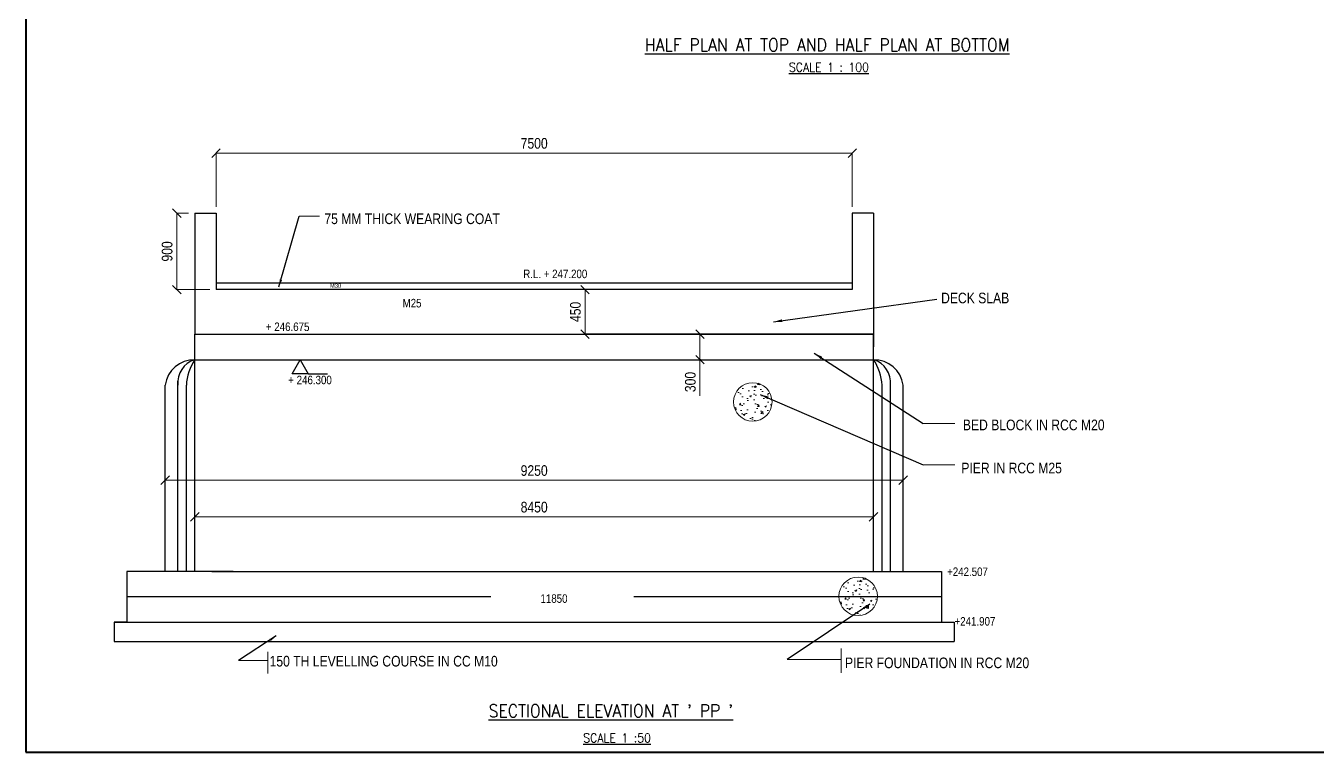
# Model space of a CAD drawing. Header units: millimetres. Extents: x 909709 to 971144, y -249798 to -204202.
# Drawn here: x 909709 to 940152, y -249798 to -232690 of the extents above; entities that cross this region are included whole.
import ezdxf
from ezdxf.enums import TextEntityAlignment as Align

# ---------------------------------------------------------------- set-up
doc = ezdxf.new("R2010")
doc.units = ezdxf.units.MM
doc.header["$LTSCALE"] = 300
doc.header["$MEASUREMENT"] = 0
for name, color, linetype, lineweight in [('DWG TEXT', 3, 'Continuous', 25), ('elevations', 7, 'Continuous', 25), ('MAIN', 7, 'Continuous', 25), ('text', 7, 'Continuous', 25)]:
    doc.layers.add(name, color=color, linetype=linetype, lineweight=lineweight)
doc.styles.add('ARIAL NARROW', font='ARIALN.TTF', dxfattribs={"height": 250})
doc.styles.add('ROMANT', font='romant')
doc.styles.get("Standard").update_dxf_attribs({"font": 'ARIALN.TTF', "height": 200})
doc.dimstyles.new('REIN FORCE 2', dxfattribs={"dimtxt": 250, "dimasz": 200, "dimexe": 1.25, "dimexo": 150, "dimgap": 100, "dimtad": 1, "dimdec": 1, "dimlfac": 0.5, "dimdsep": 46, "dimtxsty": 'ARIAL NARROW', "dimblk": 'OBLIQUE', "dimcen": 2.5, "dimdle": 1.25, "dimadec": 0, "dimazin": 0, "dimtfac": 1, "dimtdec": 1, "dimtmove": 0, "dimatfit": 3, "dimfxl": 1, "dimlwd": 15, "dimlwe": 13, "dimarcsym": 0})
doc.dimstyles.new('STANDARD$7', dxfattribs={"dimtxt": 2, "dimasz": 2, "dimexe": 1.25, "dimexo": 0.625, "dimtad": 1, "dimdec": 0, "dimlfac": 0.5, "dimdsep": 46, "dimtxsty": 'ARIAL NARROW', "dimcen": 2.5, "dimdle": 0.1, "dimse1": 1, "dimse2": 1, "dimadec": 0, "dimazin": 0, "dimtfac": 1, "dimtdec": 0, "dimtmove": 0, "dimatfit": 3, "dimfxl": 1, "dimtolj": 1, "dimtzin": 0, "dimarcsym": 0})

# ---------------------------------------------------------------- blocks, each defined once
blk = doc.blocks.new('_Oblique')
at = {"color": 0, "linetype": 'ByBlock', "lineweight": -2}
blk.add_line((-0.5, -0.5), (0.5, 0.5), dxfattribs=at)
blk = doc.blocks.new('*D7')
at = {"layer": 'Defpoints', "color": 0, "linetype": 'ByBlock', "transparency": 16777216}
for p in [(929693, -244255), (913693, -245070), (929693, -245070)]:
    blk.add_point(p, dxfattribs=at)
at = {"layer": 'MAIN', "color": 0, "linetype": 'Continuous', "lineweight": 15, "transparency": 16777216}
blk.add_line((913692, -244255), (929695, -244255), dxfattribs=at)
at = {"layer": 'MAIN', "color": 0, "linetype": 'ByBlock', "lineweight": 13, "transparency": 16777216}
for p, q in [((913693, -244920), (913693, -244254)), ((929693, -244920), (929693, -244254))]:
    blk.add_line(p, q, dxfattribs=at)
at = {"layer": 'MAIN', "color": 0, "linetype": 'ByBlock', "lineweight": 15, "transparency": 16777216, "xscale": 200, "yscale": 200, "zscale": 200, "rotation": 180}
blk.add_blockref('_Oblique', (913693, -244255), dxfattribs=at)
at = {"layer": 'MAIN', "color": 0, "linetype": 'ByBlock', "lineweight": 15, "transparency": 16777216, "xscale": 200, "yscale": 200, "zscale": 200}
blk.add_blockref('_Oblique', (929693, -244255), dxfattribs=at)
at = {"layer": 'MAIN', "color": 0, "linetype": 'ByBlock', "transparency": 16777216, "insert": (921693, -244028), "char_height": 250, "attachment_point": 5, "style": 'ARIAL NARROW'}
blk.add_mtext('8450', dxfattribs=at)
blk = doc.blocks.new('*D25')
at = {"layer": 'Defpoints', "color": 0, "linetype": 'ByBlock', "transparency": 16777216}
for p in [(925770, -239953), (925602, -240553), (925770, -240553)]:
    blk.add_point(p, dxfattribs=at)
at = {"layer": 'MAIN', "color": 0, "linetype": 'ByBlock', "lineweight": 13, "transparency": 16777216}
for p, q in [((925620, -239953), (925601, -239953)), ((925620, -240553), (925601, -240553))]:
    blk.add_line(p, q, dxfattribs=at)
at = {"layer": 'MAIN', "color": 0, "linetype": 'Continuous', "lineweight": 15, "transparency": 16777216}
for p, q in [((925602, -239952), (925602, -240553)), ((925602, -240553), (925602, -241406))]:
    blk.add_line(p, q, dxfattribs=at)
at = {"layer": 'MAIN', "color": 0, "linetype": 'ByBlock', "lineweight": 15, "transparency": 16777216, "xscale": 200, "yscale": 200, "zscale": 200}
for p, rotation in [((925602, -239953), 90), ((925602, -240553), 270)]:
    blk.add_blockref('_Oblique', p, dxfattribs=dict(at, rotation=rotation))
at = {"layer": 'MAIN', "color": 0, "linetype": 'ByBlock', "transparency": 16777216, "insert": (925375, -241079), "char_height": 250, "attachment_point": 5, "rotation": 90, "style": 'ARIAL NARROW'}
blk.add_mtext('300', dxfattribs=at)
blk = doc.blocks.new('*D26')
at = {"layer": 'Defpoints', "color": 0, "linetype": 'ByBlock', "transparency": 16777216}
for p in [(913693, -237103), (913269, -238903), (914193, -238903)]:
    blk.add_point(p, dxfattribs=at)
at = {"layer": 'MAIN', "color": 0, "linetype": 'ByBlock', "lineweight": 13, "transparency": 16777216}
for p, q in [((913543, -237103), (913268, -237103)), ((914043, -238903), (913268, -238903))]:
    blk.add_line(p, q, dxfattribs=at)
at = {"layer": 'MAIN', "color": 0, "linetype": 'Continuous', "lineweight": 15, "transparency": 16777216}
blk.add_line((913269, -237102), (913269, -238905), dxfattribs=at)
at = {"layer": 'MAIN', "color": 0, "linetype": 'ByBlock', "lineweight": 15, "transparency": 16777216, "xscale": 200, "yscale": 200, "zscale": 200}
for p, rotation in [((913269, -237103), 90), ((913269, -238903), 270)]:
    blk.add_blockref('_Oblique', p, dxfattribs=dict(at, rotation=rotation))
at = {"layer": 'MAIN', "color": 0, "linetype": 'ByBlock', "transparency": 16777216, "insert": (913041, -238003), "char_height": 250, "attachment_point": 5, "rotation": 90, "style": 'ARIAL NARROW'}
blk.add_mtext('900', dxfattribs=at)
blk = doc.blocks.new('*D27')
at = {"layer": 'Defpoints', "color": 0, "linetype": 'ByBlock', "transparency": 16777216}
for p in [(922893, -238903), (922893, -239953), (922893, -239953)]:
    blk.add_point(p, dxfattribs=at)
at = {"layer": 'MAIN', "color": 0, "linetype": 'ByBlock', "lineweight": 13, "transparency": 16777216}
for p, q in [((922743, -238903), (922892, -238903)), ((922743, -239953), (922892, -239953))]:
    blk.add_line(p, q, dxfattribs=at)
at = {"layer": 'MAIN', "color": 0, "linetype": 'Continuous', "lineweight": 15, "transparency": 16777216}
blk.add_line((922893, -238902), (922893, -239955), dxfattribs=at)
at = {"layer": 'MAIN', "color": 0, "linetype": 'ByBlock', "lineweight": 15, "transparency": 16777216, "xscale": 200, "yscale": 200, "zscale": 200}
for p, rotation in [((922893, -238903), 90), ((922893, -239953), 270)]:
    blk.add_blockref('_Oblique', p, dxfattribs=dict(at, rotation=rotation))
at = {"layer": 'MAIN', "color": 0, "linetype": 'ByBlock', "transparency": 16777216, "insert": (922666, -239428), "char_height": 250, "attachment_point": 5, "rotation": 90, "style": 'ARIAL NARROW'}
blk.add_mtext('450', dxfattribs=at)
blk = doc.blocks.new('*D28')
at = {"layer": 'Defpoints', "color": 0, "linetype": 'ByBlock', "transparency": 16777216}
for p in [(914193, -235687), (914193, -237103), (929193, -237103)]:
    blk.add_point(p, dxfattribs=at)
at = {"layer": 'MAIN', "color": 0, "linetype": 'Continuous', "lineweight": 15, "transparency": 16777216}
blk.add_line((929195, -235687), (914192, -235687), dxfattribs=at)
at = {"layer": 'MAIN', "color": 0, "linetype": 'ByBlock', "lineweight": 13, "transparency": 16777216}
for p, q in [((914193, -236953), (914193, -235686)), ((929193, -236953), (929193, -235686))]:
    blk.add_line(p, q, dxfattribs=at)
at = {"layer": 'MAIN', "color": 0, "linetype": 'ByBlock', "lineweight": 15, "transparency": 16777216, "xscale": 200, "yscale": 200, "zscale": 200, "rotation": 180}
blk.add_blockref('_Oblique', (914193, -235687), dxfattribs=at)
at = {"layer": 'MAIN', "color": 0, "linetype": 'ByBlock', "lineweight": 15, "transparency": 16777216, "xscale": 200, "yscale": 200, "zscale": 200}
blk.add_blockref('_Oblique', (929193, -235687), dxfattribs=at)
at = {"layer": 'MAIN', "color": 0, "linetype": 'ByBlock', "transparency": 16777216, "insert": (921693, -235459), "char_height": 250, "attachment_point": 5, "style": 'ARIAL NARROW'}
blk.add_mtext('7500', dxfattribs=at)
blk = doc.blocks.new('*D57')
at = {"layer": 'Defpoints', "color": 0, "linetype": 'ByBlock', "transparency": 16777216}
for p in [(912993, -243393), (912993, -243903), (930393, -243903)]:
    blk.add_point(p, dxfattribs=at)
at = {"layer": 'MAIN', "color": 0, "linetype": 'Continuous', "lineweight": 15, "transparency": 16777216}
blk.add_line((930395, -243393), (912992, -243393), dxfattribs=at)
at = {"layer": 'MAIN', "color": 0, "linetype": 'ByBlock', "lineweight": 13, "transparency": 16777216}
for p, q in [((912993, -243753), (912993, -243392)), ((930393, -243753), (930393, -243392))]:
    blk.add_line(p, q, dxfattribs=at)
at = {"layer": 'MAIN', "color": 0, "linetype": 'ByBlock', "lineweight": 15, "transparency": 16777216, "xscale": 200, "yscale": 200, "zscale": 200, "rotation": 180}
blk.add_blockref('_Oblique', (912993, -243393), dxfattribs=at)
at = {"layer": 'MAIN', "color": 0, "linetype": 'ByBlock', "lineweight": 15, "transparency": 16777216, "xscale": 200, "yscale": 200, "zscale": 200}
blk.add_blockref('_Oblique', (930393, -243393), dxfattribs=at)
at = {"layer": 'MAIN', "color": 0, "linetype": 'ByBlock', "transparency": 16777216, "insert": (921693, -243166), "char_height": 250, "attachment_point": 5, "style": 'ARIAL NARROW'}
blk.add_mtext('9250', dxfattribs=at)

msp = doc.modelspace()

# ---------------------------------------------------------------- hatches: boundary and pattern name
at = {"layer": 'MAIN', "lineweight": 9}
h = msp.add_hatch(dxfattribs=at)
h.set_pattern_fill('AR-CONC', color=0, scale=60, style=0)
h.set_pattern_definition([(50, (-173151.14, -394952.12), (430.35611, -37.65128), [45, -495]), (355, (-173151.14, -394952.12), (-83.2508, 451.31528), [36, -396]), (100.4514, (-173115.28, -394955.26), (347.10563, 413.66373), [38.24411, -420.68527]), (46.1842, (-173151.14, -394832.1), (640.34463, -99.3114), [67.5, -742.5]), (96.6356, (-173097.8, -394840.4), (560.79762, 584.47072), [57.36617, -631.0278]), (351.1842, (-173151.14, -394832.1), (560.79717, 584.47116), [54, -594]), (21, (-173091.14, -394862.12), (358.14423, -241.57133), [45, -495]), (326, (-173091.14, -394862.12), (145.9892, 435.09003), [36, -396]), (71.4514, (-173061.3, -394882.26), (504.13358, 193.5183), [38.24411, -420.68527]), (37.5, (-173151.14, -394952.12), (7.295913, 199.736312), [0, -391.2, 0, -402, 0, -397.5]), (7.5, (-173151.14, -394952.12), (157.841722, 236.647027), [0, -229.2, 0, -382.2, 0, -151.5]), (327.5, (-173284.94, -394952.12), (320.293462, -13.532923), [0, -150, 0, -468, 0, -621]), (317.5, (-173344.94, -394952.12), (349.9117, 60.06299), [0, -195, 0, -310.8, 0, -441])])
h.paths.add_polyline_path([(926406.55, -241544.91, 1), (927313.71, -241544.91, 1)])
h = msp.add_hatch(dxfattribs=at)
h.set_pattern_fill('AR-CONC', color=0, scale=60, style=0)
h.set_pattern_definition([(50, (-170666.92, -399531.36), (430.35611, -37.65128), [45, -495]), (355, (-170666.92, -399531.36), (-83.2508, 451.31528), [36, -396]), (100.4514, (-170631.06, -399534.5), (347.10563, 413.66373), [38.24411, -420.68527]), (46.1842, (-170666.9, -399411.36), (640.34463, -99.3114), [67.5, -742.5]), (96.6356, (-170613.56, -399419.63), (560.79762, 584.47072), [57.36617, -631.0278]), (351.1842, (-170666.9, -399411.36), (560.79717, 584.47116), [54, -594]), (21, (-170606.92, -399441.36), (358.14423, -241.57133), [45, -495]), (326, (-170606.92, -399441.36), (145.9892, 435.09003), [36, -396]), (71.4514, (-170577.08, -399461.5), (504.13358, 193.5183), [38.24411, -420.68527]), (37.5, (-170666.92, -399531.36), (7.295913, 199.736312), [0, -391.2, 0, -402, 0, -397.5]), (7.5, (-170666.92, -399531.36), (157.841722, 236.647027), [0, -229.2, 0, -382.2, 0, -151.5]), (327.5, (-170800.72, -399531.36), (320.293462, -13.532923), [0, -150, 0, -468, 0, -621]), (317.5, (-170860.72, -399531.36), (349.9117, 60.06299), [0, -195, 0, -310.8, 0, -441])])
h.paths.add_polyline_path([(928890.77, -246124.14, 1), (929797.93, -246124.14, 1)])

# ---------------------------------------------------------------- linework, layer by layer
at = {"layer": 'DWG TEXT', "color": 0, "linetype": 'ByBlock'}
msp.add_line((920670.5, -246139.27), (912093.43, -246139.27), dxfattribs=at)
at = {"layer": 'elevations', "color": 0, "linetype": 'ByBlock'}
for p, q in [((915987.1, -240883.62), (916174.45, -240553.27)), ((916174.45, -240553.27), (916361.81, -240883.62)), ((916361.81, -240883.62), (915987.1, -240883.62)), ((916361.81, -240883.62), (916822.31, -240883.62))]:
    msp.add_line(p, q, dxfattribs=at)
at = {"layer": 'MAIN', "color": 0, "lineweight": 40}
for p, q in [((909708.72, -204201.98), (909708.72, -249798.44)), ((909708.72, -249798.44), (971014.76, -249798.44))]:
    msp.add_line(p, q, dxfattribs=at)
at = {"layer": 'MAIN', "color": 0, "linetype": 'ByBlock'}
for p, q in [((913693.43, -237103.27), (914193.43, -237103.27)), ((913693.43, -237103.27), (913693.43, -239953.27)), ((914193.43, -237103.27), (914193.43, -238903.27)), ((929693.43, -237103.27), (929193.43, -237103.27)), ((929193.43, -237103.27), (929193.43, -238903.27)), ((929693.43, -237103.27), (929693.43, -240253.27)), ((929693.43, -238428.77), (929693.43, -239953.27)), ((929193.43, -238753.39), (914193.43, -238753.39)), ((929193.43, -238903.27), (914193.43, -238903.27)), ((913693.43, -239953.27), (929693.43, -239953.27)), ((913693.43, -245539.27), (913693.43, -239953.27)), ((913693.43, -239953.27), (922893.43, -239953.27)), ((914593.43, -239953.27), (928793.43, -239953.27)), ((929693.43, -239953.27), (922893.43, -239953.27)), ((929693.43, -245539.27), (929693.43, -239953.27)), ((913693.43, -240553.27), (929693.43, -240553.27)), ((913293.43, -245539.27), (913293.43, -241056.92)), ((930093.43, -245539.27), (930093.43, -241056.92)), ((912993.43, -245539.27), (912993.43, -241153.27)), ((912993.43, -245539.27), (912993.43, -241153.27)), ((913493.43, -245539.27), (913493.43, -241153.27)), ((929893.43, -245539.27), (929893.43, -241153.27)), ((930393.43, -245539.27), (930393.43, -241153.27)), ((930393.43, -245539.27), (930393.43, -241153.27)), ((914593.43, -245539.27), (912093.43, -245539.27)), ((914593.43, -245539.27), (912093.43, -245539.27)), ((912993.43, -245539.27), (912093.43, -245539.27)), ((912093.43, -245539.27), (912093.43, -246739.27)), ((913848.27, -245539.27), (912948.27, -245539.27)), ((914093.43, -245539.27), (930038.58, -245539.27)), ((929538.58, -245539.27), (930538.58, -245539.27)), ((930393.43, -245539.27), (931297.43, -245539.27)), ((931297.43, -245539.27), (931297.43, -246739.27)), ((931297.43, -246139.27), (924043.22, -246139.27)), ((911793.43, -246739.27), (911793.43, -247189.27)), ((912093.43, -246739.27), (911793.43, -246739.27)), ((911793.43, -246739.27), (911793.43, -247189.27)), ((911793.43, -246739.27), (931597.43, -246739.27)), ((931297.43, -246739.27), (931597.43, -246739.27)), ((931597.43, -246739.27), (931597.43, -247189.27)), ((911793.43, -247189.27), (931597.43, -247189.27))]:
    msp.add_line(p, q, dxfattribs=at)
at = {"layer": 'MAIN', "color": 0, "lineweight": 9}
for p, q in [((916148.86, -237172.7), (916635.89, -237172.7)), ((915093.43, -239953.27), (914593.43, -239953.27)), ((928293.43, -239953.27), (928793.43, -239953.27)), ((930864.52, -242054.52), (931608.08, -242054.52)), ((930864.52, -243026.56), (931608.08, -243026.56)), ((913848.27, -245539.27), (912948.27, -245539.27)), ((913848.27, -245539.27), (912948.27, -245539.27)), ((929538.58, -245539.27), (931292.58, -245539.27)), ((929538.58, -245539.27), (930538.58, -245539.27)), ((915417.48, -247945), (915417.48, -247432.63)), ((928931.46, -247926.14), (928931.46, -247356.94)), ((914721.22, -247643.29), (915417.48, -247643.29)), ((927653.89, -247615.2), (928931.46, -247615.2))]:
    msp.add_line(p, q, dxfattribs=at)
for centre in [(926846.45, -241548.66), (929330.67, -246127.89)]:
    msp.add_circle(centre, 453.58, dxfattribs=at)
at = {"layer": 'MAIN', "color": 0, "linetype": 'ByBlock'}
for centre, radius, start, end in [((913688.85, -241256.27), 703.01, 89.626974, 171.575615), ((913861.68, -241096.21), 569.61, 107.601345, 185.749299), ((914680.47, -241215.62), 1188.68, 146.136759, 176.993343), ((929698, -241256.27), 703.01, 8.424385, 90.373026), ((928706.38, -241215.62), 1188.68, 3.006657, 33.863241), ((929525.18, -241096.21), 569.61, 354.250701, 72.398655)]:
    msp.add_arc(centre, radius, start, end, dxfattribs=at)

# ---------------------------------------------------------------- texts
at = {"color": 0, "style": 'ROMANT', "width": 0.9}
for s, height, p in [('%%uHALF PLAN AT TOP AND HALF PLAN AT BOTTOM', 300, (928599.78, -233287.31)), ('%%uSCALE 1 : 100', 210, (928642.58, -233769.37)), ("%%USECTIONAL ELEVATION AT ' PP '", 300, (923500.88, -248974.67)), ('%%USCALE 1 :50', 210, (923647.75, -249568.04))]:
    msp.add_text(s, height=height, dxfattribs=at).set_placement(p, align=Align.CENTER)
at = {"layer": 'DWG TEXT', "color": 0, "linetype": 'ByBlock', "attachment_point": 1}
for s, insert, char_height in [('M30', (916875.98, -238757.84), 100), ('M25', (918590.94, -239121.82), 200)]:
    msp.add_mtext(s, dxfattribs=dict(at, insert=insert, char_height=char_height))
at = {"layer": 'DWG TEXT', "color": 0, "linetype": 'ByBlock', "insert": (921841.64, -246081.26), "char_height": 200, "width": 2449.14, "attachment_point": 1}
msp.add_mtext('11850', dxfattribs=at)
at = {"layer": 'elevations', "color": 0, "linetype": 'ByBlock', "style": 'ARIAL NARROW'}
for s, p in [('R.L. + 247.200', (921435.05, -238632.95)), ('+ 246.675', (915368.79, -239878.44)), ('+ 246.300', (915896.52, -241131.24))]:
    msp.add_text(s, height=200, dxfattribs=at).set_placement(p)
at = {"layer": 'elevations', "color": 0, "linetype": 'ByBlock', "char_height": 200, "width": 2930.8252, "attachment_point": 1, "style": 'ARIAL NARROW'}
for s, insert in [(' +242.507', (931363.85, -245448.9)), ('+241.907', (931603.56, -246616.38))]:
    msp.add_mtext(s, dxfattribs=dict(at, insert=insert))
at = {"layer": 'text', "color": 0, "linetype": 'ByBlock', "style": 'ARIAL NARROW'}
msp.add_text('75 MM THICK WEARING COAT', height=250, dxfattribs=at).set_placement((916746.59, -237358.75))
at = {"layer": 'text', "color": 0, "linetype": 'ByBlock', "char_height": 250, "attachment_point": 6, "style": 'ARIAL NARROW'}
for s, insert in [(' DECK SLAB  ', (932892.96, -239102.25)), ('BED BLOCK IN RCC M20', (935140.58, -242092.6)), ('PIER IN RCC M25', (934133.47, -243107.32)), (' \\P150 TH LEVELLING COURSE IN CC M10', (920833.7, -247449.03)), ('PIER FOUNDATION IN RCC M20', (933362.36, -247696.84))]:
    msp.add_mtext(s, dxfattribs=dict(at, insert=insert))

# ---------------------------------------------------------------- dimensions: what is measured, and where the dimension line sits
at = {"layer": 'MAIN', "color": 0, "linetype": 'ByBlock'}
dim = msp.add_linear_dim(base=(914193.43, -235686.91), p1=(929193.43, -237103.27), p2=(914193.43, -237103.27), dimstyle='REIN FORCE 2', dxfattribs=at)
dim.commit()
dim.dimension.update_dxf_attribs({"geometry": '*D28', "text_midpoint": (921693.43, -235459.26)})
for base, p1, p2, picture, middle in [((913269.01, -238903.27), (913693.43, -237103.27), (914193.43, -238903.27), '*D26', (913041.37, -238003.27)), ((925602.34, -240553.27), (925769.82, -239953.27), (925769.82, -240553.27), '*D25', (925374.69, -241079.4))]:
    dim = msp.add_linear_dim(base=base, p1=p1, p2=p2, angle=90, dimstyle='REIN FORCE 2', dxfattribs=at)
    dim.commit()
    dim.dimension.update_dxf_attribs({"geometry": picture, "text_midpoint": middle})
dim = msp.add_linear_dim(base=(922893.43, -239953.27), p1=(922893.43, -238903.27), p2=(922893.43, -239953.27), angle=90, text='450', dimstyle='REIN FORCE 2', dxfattribs=at)
dim.commit()
dim.dimension.update_dxf_attribs({"geometry": '*D27', "text_midpoint": (922665.78, -239428.27)})
for base, p1, p2, text, picture, middle in [((912993.43, -243393.18), (930393.43, -243903.38), (912993.43, -243903.38), '9250', '*D57', (921693.43, -243165.53)), ((929693.43, -244255.23), (913693.43, -245070.39), (929693.43, -245070.39), '8450', '*D7', (921693.43, -244027.59))]:
    dim = msp.add_linear_dim(base=base, p1=p1, p2=p2, text=text, dimstyle='REIN FORCE 2', dxfattribs=at)
    dim.commit()
    dim.dimension.update_dxf_attribs({"geometry": picture, "text_midpoint": middle})

# ---------------------------------------------------------------- leaders
at = {"layer": 'MAIN', "color": 0, "lineweight": 9}
for points, override in [([(915674.7, -238837.28), (916148.86, -237172.7)], {"dimtxt": 200, "dimasz": 175, "dimexe": 0.18, "dimexo": 0.0625, "dimgap": 0.09, "dimtad": 0, "dimtoh": 1, "dimlfac": 1, "dimzin": 0, "dimcen": 0.09, "dimtdec": 4, "dimtofl": 0}), ([(927338.88, -239662.6), (931182.43, -239130.54)], {"dimtxt": 200, "dimasz": 200, "dimexe": 0.18, "dimexo": 0.0625, "dimgap": 0.09, "dimtad": 0, "dimtoh": 1, "dimlfac": 1, "dimzin": 0, "dimcen": 0.09, "dimtdec": 4, "dimtofl": 0}), ([(928297.51, -240402.19), (930864.52, -242054.52)], {"dimtxt": 200, "dimasz": 200, "dimexe": 0.18, "dimexo": 0.0625, "dimgap": 0.09, "dimtad": 0, "dimtoh": 1, "dimlfac": 1, "dimzin": 0, "dimcen": 0.09, "dimtdec": 4, "dimtofl": 0}), ([(927024.3, -241374.23), (930864.52, -243026.56)], {"dimtxt": 200, "dimasz": 200, "dimexe": 0.18, "dimexo": 0.0625, "dimgap": 0.09, "dimtad": 0, "dimtoh": 1, "dimlfac": 1, "dimzin": 0, "dimcen": 0.09, "dimtdec": 4, "dimtofl": 0}), ([(929602.24, -246314.32), (927653.89, -247615.2)], {"dimtxt": 200, "dimasz": 175, "dimexe": 0.18, "dimexo": 0.0625, "dimgap": 0.09, "dimtad": 0, "dimtoh": 1, "dimlfac": 1, "dimzin": 0, "dimcen": 0.09, "dimtdec": 4, "dimtofl": 0}), ([(915613.67, -247061.34), (914721.22, -247643.29)], {"dimtxt": 200, "dimasz": 175, "dimexe": 0.18, "dimexo": 0.0625, "dimgap": 0.09, "dimtad": 0, "dimtoh": 1, "dimlfac": 1, "dimzin": 0, "dimcen": 0.09, "dimtdec": 4, "dimtofl": 0})]:
    msp.add_leader(points, dimstyle='STANDARD$7', override=override, dxfattribs=at)

doc.saveas('drawing.dxf')
